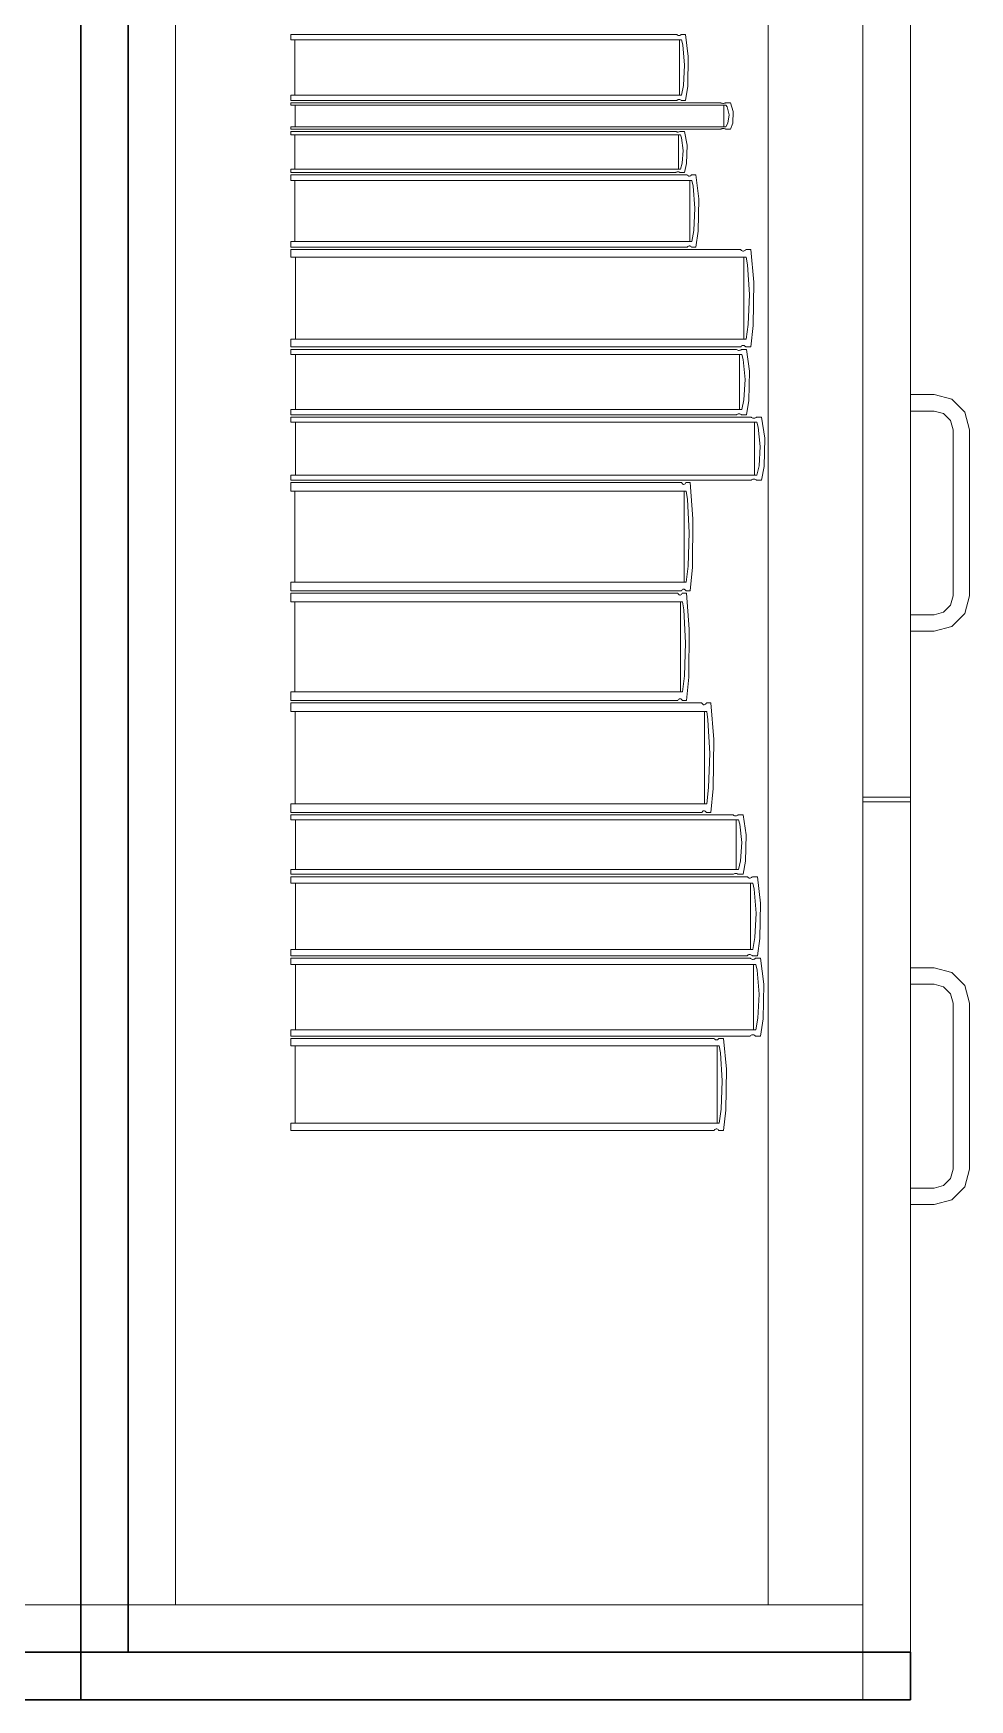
# Model space of a CAD drawing. Header units: inches. Extents: x -19 to 5698, y -728 to 92.
# Drawn here: x 299.686 to 300.081, y 12.807 to 13.511 of the extents above; entities that cross this region are included whole.
import ezdxf

# ---------------------------------------------------------------- set-up
doc = ezdxf.new("R2010")
doc.units = ezdxf.units.IN
doc.header["$MEASUREMENT"] = 0
doc.set_wipeout_variables(frame=1)
doc.linetypes.add('Wipeout_Contour', pattern=[1, 0, -1])
doc.layers.add('Interior - Mobiliario', color=7, linetype='Continuous')

msp = doc.modelspace()

# ---------------------------------------------------------------- linework, layer by layer
at = {"layer": 'Interior - Mobiliario', "color": 175, "linetype": 'Continuous', "lineweight": 13}
for p, q in [((299.72631, 14.28729), (299.72631, 12.82729)), ((300.03631, 12.82729), (300.03631, 14.28729)), ((299.74631, 12.84729), (299.74631, 14.26729)), ((299.99631, 14.26729), (299.99631, 12.84729)), ((300.03631, 12.84729), (300.03631, 14.26729)), ((300.03631, 13.54729), (300.03631, 13.18829)), ((300.05631, 13.54729), (300.05631, 13.18829)), ((299.95779, 13.51022), (299.79496, 13.51022)), ((299.79496, 13.51022), (299.79496, 13.50799)), ((299.79496, 13.50799), (299.95978, 13.50799)), ((299.79663, 13.50799), (299.79663, 13.48457)), ((299.95788, 13.51011), (299.95779, 13.51022)), ((299.95809, 13.50994), (299.95788, 13.51011)), ((299.95832, 13.50983), (299.95809, 13.50994)), ((299.95856, 13.50976), (299.95832, 13.50983)), ((299.95881, 13.50976), (299.95856, 13.50976)), ((299.95905, 13.50981), (299.95881, 13.50976)), ((299.95895, 13.48457), (299.95895, 13.50799)), ((299.95928, 13.50991), (299.95905, 13.50981)), ((299.9595, 13.51007), (299.95928, 13.50991)), ((299.95964, 13.51022), (299.9595, 13.51007)), ((299.96144, 13.51022), (299.95964, 13.51022)), ((299.95978, 13.50799), (299.96027, 13.50588)), ((299.96027, 13.50588), (299.96097, 13.49733)), ((299.96256, 13.50092), (299.96144, 13.51022)), ((299.96236, 13.48846), (299.96256, 13.50092)), ((299.96097, 13.49733), (299.96055, 13.48875)), ((299.96055, 13.48875), (299.95978, 13.48457)), ((299.96144, 13.48234), (299.96236, 13.48846)), ((299.95978, 13.48457), (299.79496, 13.48457)), ((299.79496, 13.48457), (299.79496, 13.48234)), ((299.79496, 13.48234), (299.95779, 13.48234)), ((299.9763, 13.48134), (299.79496, 13.48134)), ((299.79496, 13.48134), (299.79496, 13.48046)), ((299.79496, 13.48046), (299.97851, 13.48046)), ((299.79682, 13.48046), (299.79682, 13.47121)), ((299.95779, 13.48234), (299.95793, 13.48249)), ((299.95793, 13.48249), (299.95814, 13.48265)), ((299.95814, 13.48265), (299.95837, 13.48276)), ((299.95837, 13.48276), (299.95862, 13.48281)), ((299.95862, 13.48281), (299.95886, 13.4828)), ((299.95886, 13.4828), (299.9591, 13.48274)), ((299.9591, 13.48274), (299.95933, 13.48262)), ((299.95933, 13.48262), (299.95954, 13.48245)), ((299.95954, 13.48245), (299.95964, 13.48234)), ((299.95964, 13.48234), (299.96144, 13.48234)), ((299.9764, 13.4813), (299.9763, 13.48134)), ((299.97663, 13.48123), (299.9764, 13.4813)), ((299.97689, 13.48119), (299.97663, 13.48123)), ((299.97716, 13.48116), (299.97689, 13.48119)), ((299.97743, 13.48116), (299.97716, 13.48116)), ((299.9777, 13.48118), (299.97743, 13.48116)), ((299.97758, 13.47121), (299.97758, 13.48046)), ((299.97796, 13.48122), (299.9777, 13.48118)), ((299.9782, 13.48128), (299.97796, 13.48122)), ((299.97835, 13.48134), (299.9782, 13.48128)), ((299.98037, 13.48134), (299.97835, 13.48134)), ((299.97851, 13.48046), (299.97906, 13.47963)), ((299.97906, 13.47963), (299.97984, 13.47625)), ((299.98161, 13.47767), (299.98037, 13.48134)), ((299.98138, 13.47274), (299.98161, 13.47767)), ((299.97851, 13.47121), (299.79496, 13.47121)), ((299.79496, 13.47121), (299.79496, 13.47033)), ((299.97936, 13.47286), (299.97851, 13.47121)), ((299.97984, 13.47625), (299.97936, 13.47286)), ((299.98037, 13.47033), (299.98138, 13.47274)), ((299.79496, 13.47033), (299.9763, 13.47033)), ((299.95734, 13.46933), (299.79496, 13.46933)), ((299.79496, 13.46933), (299.79496, 13.46794)), ((299.79496, 13.46794), (299.95932, 13.46794)), ((299.79662, 13.46794), (299.79662, 13.45336)), ((299.95743, 13.46926), (299.95734, 13.46933)), ((299.95764, 13.46916), (299.95743, 13.46926)), ((299.95787, 13.46908), (299.95764, 13.46916)), ((299.95811, 13.46904), (299.95787, 13.46908)), ((299.95835, 13.46904), (299.95811, 13.46904)), ((299.9586, 13.46907), (299.95835, 13.46904)), ((299.95849, 13.45336), (299.95849, 13.46794)), ((299.95883, 13.46914), (299.9586, 13.46907)), ((299.95904, 13.46924), (299.95883, 13.46914)), ((299.95918, 13.46933), (299.95904, 13.46924)), ((299.96098, 13.46933), (299.95918, 13.46933)), ((299.95932, 13.46794), (299.95981, 13.46662)), ((299.95981, 13.46662), (299.96051, 13.4613)), ((299.9621, 13.46354), (299.96098, 13.46933)), ((299.9763, 13.47033), (299.97645, 13.47039)), ((299.97645, 13.47039), (299.97669, 13.47045)), ((299.97669, 13.47045), (299.97695, 13.47049)), ((299.97695, 13.47049), (299.97722, 13.47051)), ((299.97722, 13.47051), (299.97749, 13.47051)), ((299.97749, 13.47051), (299.97776, 13.47048)), ((299.97776, 13.47048), (299.97801, 13.47044)), ((299.97801, 13.47044), (299.97825, 13.47037)), ((299.97825, 13.47037), (299.97835, 13.47033)), ((299.97835, 13.47033), (299.98037, 13.47033)), ((299.96051, 13.4613), (299.96009, 13.45596)), ((299.96189, 13.45577), (299.9621, 13.46354)), ((299.95932, 13.45336), (299.79496, 13.45336)), ((299.79496, 13.45336), (299.79496, 13.45197)), ((299.79496, 13.45197), (299.95734, 13.45197)), ((299.96211, 13.45097), (299.79496, 13.45097)), ((299.79496, 13.45097), (299.79496, 13.44853)), ((299.95734, 13.45197), (299.95748, 13.45206)), ((299.95748, 13.45206), (299.95769, 13.45216)), ((299.95769, 13.45216), (299.95792, 13.45223)), ((299.95792, 13.45223), (299.95816, 13.45226)), ((299.95816, 13.45226), (299.95841, 13.45225)), ((299.95841, 13.45225), (299.95865, 13.45221)), ((299.95865, 13.45221), (299.95888, 13.45214)), ((299.95888, 13.45214), (299.95909, 13.45203)), ((299.95909, 13.45203), (299.95918, 13.45197)), ((299.95918, 13.45197), (299.96098, 13.45197)), ((299.96009, 13.45596), (299.95932, 13.45336)), ((299.96098, 13.45197), (299.96189, 13.45577)), ((299.9622, 13.45085), (299.96211, 13.45097)), ((299.96242, 13.45066), (299.9622, 13.45085)), ((299.96265, 13.45053), (299.96242, 13.45066)), ((299.9629, 13.45046), (299.96265, 13.45053)), ((299.96315, 13.45046), (299.9629, 13.45046)), ((299.9634, 13.45051), (299.96315, 13.45046)), ((299.96364, 13.45063), (299.9634, 13.45051)), ((299.96386, 13.4508), (299.96364, 13.45063)), ((299.964, 13.45097), (299.96386, 13.4508)), ((299.96586, 13.45097), (299.964, 13.45097)), ((299.967, 13.44079), (299.96586, 13.45097)), ((299.79496, 13.44853), (299.96415, 13.44853)), ((299.79667, 13.44853), (299.79667, 13.4229)), ((299.96329, 13.4229), (299.96329, 13.44853)), ((299.96415, 13.44853), (299.96465, 13.44621)), ((299.96465, 13.44621), (299.96537, 13.43686)), ((299.96537, 13.43686), (299.96493, 13.42747)), ((299.96679, 13.42715), (299.967, 13.44079)), ((299.96415, 13.4229), (299.79496, 13.4229)), ((299.79496, 13.4229), (299.79496, 13.42046)), ((299.96493, 13.42747), (299.96415, 13.4229)), ((299.96586, 13.42046), (299.96679, 13.42715)), ((299.79496, 13.42046), (299.96211, 13.42046)), ((299.98471, 13.41946), (299.79496, 13.41946)), ((299.79496, 13.41946), (299.79496, 13.41617)), ((299.79496, 13.41617), (299.98702, 13.41617)), ((299.7969, 13.41617), (299.7969, 13.38161)), ((299.96211, 13.42046), (299.96225, 13.42062)), ((299.96225, 13.42062), (299.96247, 13.4208)), ((299.96247, 13.4208), (299.9627, 13.42091)), ((299.9627, 13.42091), (299.96295, 13.42097)), ((299.96295, 13.42097), (299.96321, 13.42096)), ((299.96321, 13.42096), (299.96345, 13.42089)), ((299.96345, 13.42089), (299.96369, 13.42076)), ((299.96369, 13.42076), (299.9639, 13.42058)), ((299.9639, 13.42058), (299.964, 13.42046)), ((299.964, 13.42046), (299.96586, 13.42046)), ((299.98481, 13.4193), (299.98471, 13.41946)), ((299.98506, 13.41905), (299.98481, 13.4193)), ((299.98532, 13.41887), (299.98506, 13.41905)), ((299.98561, 13.41878), (299.98532, 13.41887)), ((299.98589, 13.41877), (299.98561, 13.41878)), ((299.98617, 13.41885), (299.98589, 13.41877)), ((299.98605, 13.38161), (299.98605, 13.41617)), ((299.98644, 13.419), (299.98617, 13.41885)), ((299.98669, 13.41924), (299.98644, 13.419)), ((299.98685, 13.41946), (299.98669, 13.41924)), ((299.98896, 13.41946), (299.98685, 13.41946)), ((299.98702, 13.41617), (299.9876, 13.41305)), ((299.99027, 13.40574), (299.98896, 13.41946)), ((299.9876, 13.41305), (299.98841, 13.40044)), ((299.98841, 13.40044), (299.98791, 13.38777)), ((299.99002, 13.38735), (299.99027, 13.40574)), ((299.98791, 13.38777), (299.98702, 13.38161)), ((299.98896, 13.37832), (299.99002, 13.38735)), ((299.98702, 13.38161), (299.79496, 13.38161)), ((299.79496, 13.38161), (299.79496, 13.37832)), ((299.79496, 13.37832), (299.98471, 13.37832)), ((299.9829, 13.37732), (299.79496, 13.37732)), ((299.79496, 13.37732), (299.79496, 13.37511)), ((299.79496, 13.37511), (299.9852, 13.37511)), ((299.79689, 13.37511), (299.79689, 13.35187)), ((299.98301, 13.37722), (299.9829, 13.37732)), ((299.98325, 13.37705), (299.98301, 13.37722)), ((299.98352, 13.37693), (299.98325, 13.37705)), ((299.9838, 13.37687), (299.98352, 13.37693)), ((299.98408, 13.37686), (299.9838, 13.37687)), ((299.98436, 13.37691), (299.98408, 13.37686)), ((299.98424, 13.35187), (299.98424, 13.37511)), ((299.98463, 13.37702), (299.98436, 13.37691)), ((299.98487, 13.37718), (299.98463, 13.37702)), ((299.98471, 13.37832), (299.98487, 13.37854)), ((299.98487, 13.37854), (299.98512, 13.37878)), ((299.98503, 13.37732), (299.98487, 13.37718)), ((299.98712, 13.37732), (299.98503, 13.37732)), ((299.98512, 13.37878), (299.98539, 13.37894)), ((299.9852, 13.37511), (299.98577, 13.37301)), ((299.98539, 13.37894), (299.98567, 13.37901)), ((299.98567, 13.37901), (299.98595, 13.379)), ((299.98577, 13.37301), (299.98657, 13.36453)), ((299.98595, 13.379), (299.98623, 13.37891)), ((299.98623, 13.37891), (299.9865, 13.37873)), ((299.9865, 13.37873), (299.98675, 13.37848)), ((299.98675, 13.37848), (299.98685, 13.37832)), ((299.98685, 13.37832), (299.98896, 13.37832)), ((299.98841, 13.3681), (299.98712, 13.37732)), ((299.98817, 13.35572), (299.98841, 13.3681)), ((299.98657, 13.36453), (299.98608, 13.35601)), ((300.06631, 13.35829), (300.05631, 13.35829)), ((300.05631, 13.35829), (300.05631, 13.35129)), ((300.07381, 13.35628), (300.06631, 13.35829)), ((299.9852, 13.35187), (299.79496, 13.35187)), ((299.79496, 13.35187), (299.79496, 13.34965)), ((299.98608, 13.35601), (299.9852, 13.35187)), ((299.98712, 13.34965), (299.98817, 13.35572)), ((300.05631, 13.35129), (300.06631, 13.35129)), ((300.06631, 13.35129), (300.07031, 13.35022)), ((300.0793, 13.35079), (300.07381, 13.35628)), ((299.79496, 13.34965), (299.9829, 13.34965)), ((299.98918, 13.34865), (299.79496, 13.34865)), ((299.79496, 13.34865), (299.79496, 13.34653)), ((299.79496, 13.34653), (299.99155, 13.34653)), ((299.79695, 13.34653), (299.79695, 13.32421)), ((299.9829, 13.34965), (299.98306, 13.3498)), ((299.98306, 13.3498), (299.98331, 13.34996)), ((299.98331, 13.34996), (299.98358, 13.35007)), ((299.98358, 13.35007), (299.98386, 13.35012)), ((299.98386, 13.35012), (299.98414, 13.35011)), ((299.98414, 13.35011), (299.98442, 13.35005)), ((299.98442, 13.35005), (299.98468, 13.34993)), ((299.98468, 13.34993), (299.98493, 13.34976)), ((299.98493, 13.34976), (299.98503, 13.34965)), ((299.98503, 13.34965), (299.98712, 13.34965)), ((299.98929, 13.34855), (299.98918, 13.34865)), ((299.98954, 13.34839), (299.98929, 13.34855)), ((299.98981, 13.34828), (299.98954, 13.34839)), ((299.9901, 13.34822), (299.98981, 13.34828)), ((299.99039, 13.34821), (299.9901, 13.34822)), ((299.99068, 13.34826), (299.99039, 13.34821)), ((299.99056, 13.32421), (299.99056, 13.34653)), ((299.99096, 13.34836), (299.99068, 13.34826)), ((299.99122, 13.34851), (299.99096, 13.34836)), ((299.99138, 13.34865), (299.99122, 13.34851)), ((299.99354, 13.34865), (299.99138, 13.34865)), ((299.99155, 13.34653), (299.99214, 13.34451)), ((299.99214, 13.34451), (299.99297, 13.33637)), ((299.99487, 13.33979), (299.99354, 13.34865)), ((300.07031, 13.35022), (300.07324, 13.34729)), ((300.07324, 13.34729), (300.07431, 13.34329)), ((300.08131, 13.34329), (300.0793, 13.35079)), ((299.99463, 13.32791), (299.99487, 13.33979)), ((300.07431, 13.34329), (300.07431, 13.27329)), ((300.08131, 13.27329), (300.08131, 13.34329)), ((299.99297, 13.33637), (299.99247, 13.32819)), ((299.99155, 13.32421), (299.79496, 13.32421)), ((299.79496, 13.32421), (299.79496, 13.32208)), ((299.99247, 13.32819), (299.99155, 13.32421)), ((299.99354, 13.32208), (299.99463, 13.32791)), ((299.79496, 13.32208), (299.98918, 13.32208)), ((299.95976, 13.32108), (299.79496, 13.32108)), ((299.79496, 13.32108), (299.79496, 13.31743)), ((299.79496, 13.31743), (299.96177, 13.31743)), ((299.79665, 13.31743), (299.79665, 13.27902)), ((299.95985, 13.32091), (299.95976, 13.32108)), ((299.96006, 13.32063), (299.95985, 13.32091)), ((299.96029, 13.32044), (299.96006, 13.32063)), ((299.96054, 13.32033), (299.96029, 13.32044)), ((299.96079, 13.32032), (299.96054, 13.32033)), ((299.96103, 13.3204), (299.96079, 13.32032)), ((299.96093, 13.27902), (299.96093, 13.31743)), ((299.96127, 13.32058), (299.96103, 13.3204)), ((299.96148, 13.32084), (299.96127, 13.32058)), ((299.96162, 13.32108), (299.96148, 13.32084)), ((299.96345, 13.32108), (299.96162, 13.32108)), ((299.96177, 13.31743), (299.96227, 13.31396)), ((299.96459, 13.30584), (299.96345, 13.32108)), ((299.98918, 13.32208), (299.98934, 13.32223)), ((299.98934, 13.32223), (299.9896, 13.32238)), ((299.9896, 13.32238), (299.98988, 13.32248)), ((299.98988, 13.32248), (299.99017, 13.32253)), ((299.99017, 13.32253), (299.99046, 13.32252)), ((299.99046, 13.32252), (299.99075, 13.32246)), ((299.99075, 13.32246), (299.99102, 13.32235)), ((299.99102, 13.32235), (299.99127, 13.32219)), ((299.99127, 13.32219), (299.99138, 13.32208)), ((299.99138, 13.32208), (299.99354, 13.32208)), ((299.96227, 13.31396), (299.96297, 13.29994)), ((299.96438, 13.28539), (299.96459, 13.30584)), ((299.96297, 13.29994), (299.96254, 13.28586)), ((299.96254, 13.28586), (299.96177, 13.27902)), ((299.96345, 13.27536), (299.96438, 13.28539)), ((299.96177, 13.27902), (299.79496, 13.27902)), ((299.79496, 13.27902), (299.79496, 13.27536)), ((299.79496, 13.27536), (299.95976, 13.27536)), ((299.95822, 13.27436), (299.79496, 13.27436)), ((299.79496, 13.27436), (299.79496, 13.27073)), ((299.95832, 13.27418), (299.95822, 13.27436)), ((299.95853, 13.27391), (299.95832, 13.27418)), ((299.95876, 13.27371), (299.95853, 13.27391)), ((299.959, 13.27361), (299.95876, 13.27371)), ((299.95949, 13.27368), (299.95924, 13.2736)), ((299.95972, 13.27386), (299.95949, 13.27368)), ((299.95993, 13.27411), (299.95972, 13.27386)), ((299.95976, 13.27536), (299.9599, 13.2756)), ((299.9599, 13.2756), (299.96011, 13.27586)), ((299.96007, 13.27436), (299.95993, 13.27411)), ((299.96189, 13.27436), (299.96007, 13.27436)), ((299.96011, 13.27586), (299.96035, 13.27604)), ((299.96035, 13.27604), (299.96059, 13.27612)), ((299.96059, 13.27612), (299.96084, 13.27611)), ((299.96084, 13.27611), (299.96108, 13.27601)), ((299.96108, 13.27601), (299.96132, 13.27581)), ((299.96132, 13.27581), (299.96153, 13.27553)), ((299.96153, 13.27553), (299.96162, 13.27536)), ((299.96162, 13.27536), (299.96345, 13.27536)), ((299.96301, 13.25926), (299.96189, 13.27436)), ((299.79496, 13.27073), (299.96022, 13.27073)), ((299.79663, 13.27073), (299.79663, 13.2327)), ((299.95924, 13.2736), (299.959, 13.27361)), ((299.95938, 13.2327), (299.95938, 13.27073)), ((299.96022, 13.27073), (299.96071, 13.2673)), ((299.96071, 13.2673), (299.96141, 13.25342)), ((300.07324, 13.26929), (300.07031, 13.26637)), ((300.07431, 13.27329), (300.07324, 13.26929)), ((300.0793, 13.26579), (300.08131, 13.27329)), ((300.05631, 13.26529), (300.05631, 13.25829)), ((300.06631, 13.26529), (300.05631, 13.26529)), ((300.07031, 13.26637), (300.06631, 13.26529)), ((300.06631, 13.25829), (300.07381, 13.2603)), ((300.07381, 13.2603), (300.0793, 13.26579)), ((299.96141, 13.25342), (299.96098, 13.23948)), ((299.9628, 13.239), (299.96301, 13.25926)), ((300.05631, 13.25829), (300.06631, 13.25829)), ((299.96098, 13.23948), (299.96022, 13.2327)), ((299.96189, 13.22907), (299.9628, 13.239)), ((299.96022, 13.2327), (299.79496, 13.2327)), ((299.79496, 13.2327), (299.79496, 13.22907)), ((299.79496, 13.22907), (299.95822, 13.22907)), ((299.96827, 13.22807), (299.79496, 13.22807)), ((299.79496, 13.22807), (299.79496, 13.22437)), ((299.95822, 13.22907), (299.95836, 13.22932)), ((299.95836, 13.22932), (299.95858, 13.22957)), ((299.95858, 13.22957), (299.95881, 13.22975)), ((299.95881, 13.22975), (299.95905, 13.22983)), ((299.95905, 13.22983), (299.9593, 13.22982)), ((299.9593, 13.22982), (299.95954, 13.22972)), ((299.95954, 13.22972), (299.95977, 13.22952)), ((299.95977, 13.22952), (299.95998, 13.22925)), ((299.95998, 13.22925), (299.96007, 13.22907)), ((299.96007, 13.22907), (299.96189, 13.22907)), ((299.96837, 13.22789), (299.96827, 13.22807)), ((299.96859, 13.22761), (299.96837, 13.22789)), ((299.96883, 13.22742), (299.96859, 13.22761)), ((299.96909, 13.22731), (299.96883, 13.22742)), ((299.96935, 13.2273), (299.96909, 13.22731)), ((299.96961, 13.22738), (299.96935, 13.2273)), ((299.96986, 13.22756), (299.96961, 13.22738)), ((299.97009, 13.22782), (299.96986, 13.22756)), ((299.97023, 13.22807), (299.97009, 13.22782)), ((299.97216, 13.22807), (299.97023, 13.22807)), ((299.97335, 13.21263), (299.97216, 13.22807)), ((299.79496, 13.22437), (299.97039, 13.22437)), ((299.79674, 13.22437), (299.79674, 13.18547)), ((299.9695, 13.18547), (299.9695, 13.22437)), ((299.97039, 13.22437), (299.97091, 13.22086)), ((299.97091, 13.22086), (299.97165, 13.20666)), ((299.97313, 13.19192), (299.97335, 13.21263)), ((299.97165, 13.20666), (299.9712, 13.1924)), ((299.9712, 13.1924), (299.97039, 13.18547)), ((299.97216, 13.18176), (299.97313, 13.19192)), ((299.97039, 13.18547), (299.79496, 13.18547)), ((299.79496, 13.18547), (299.79496, 13.18176)), ((299.96841, 13.18201), (299.96864, 13.18228)), ((299.96864, 13.18228), (299.96889, 13.18245)), ((299.96889, 13.18245), (299.96915, 13.18254)), ((299.96915, 13.18254), (299.96941, 13.18253)), ((299.96941, 13.18253), (299.96967, 13.18242)), ((299.96967, 13.18242), (299.96991, 13.18223)), ((299.96991, 13.18223), (299.97013, 13.18194)), ((300.05631, 13.18829), (300.03631, 13.18829)), ((300.05631, 13.18629), (300.03631, 13.18629)), ((299.79496, 13.18176), (299.96827, 13.18176)), ((299.98154, 13.18076), (299.79496, 13.18076)), ((299.79496, 13.18076), (299.79496, 13.17876)), ((299.79496, 13.17876), (299.98381, 13.17876)), ((299.79687, 13.17876), (299.79687, 13.15771)), ((299.96827, 13.18176), (299.96841, 13.18201)), ((299.97013, 13.18194), (299.97023, 13.18176)), ((299.97023, 13.18176), (299.97216, 13.18176)), ((299.98164, 13.18067), (299.98154, 13.18076)), ((299.98188, 13.18051), (299.98164, 13.18067)), ((299.98214, 13.18041), (299.98188, 13.18051)), ((299.98242, 13.18035), (299.98214, 13.18041)), ((299.9827, 13.18035), (299.98242, 13.18035)), ((299.98298, 13.18039), (299.9827, 13.18035)), ((299.98286, 13.15771), (299.98286, 13.17876)), ((299.98325, 13.18049), (299.98298, 13.18039)), ((299.98349, 13.18063), (299.98325, 13.18049)), ((299.98365, 13.18076), (299.98349, 13.18063)), ((299.98572, 13.18076), (299.98365, 13.18076)), ((299.98381, 13.17876), (299.98438, 13.17686)), ((299.98438, 13.17686), (299.98518, 13.16918)), ((299.987, 13.17241), (299.98572, 13.18076)), ((299.98518, 13.16918), (299.98469, 13.16146)), ((299.98677, 13.1612), (299.987, 13.17241)), ((299.98469, 13.16146), (299.98381, 13.15771)), ((299.98572, 13.15571), (299.98677, 13.1612)), ((299.98381, 13.15771), (299.79496, 13.15771)), ((299.79496, 13.15771), (299.79496, 13.15571)), ((299.79496, 13.15571), (299.98154, 13.15571)), ((299.98745, 13.15471), (299.79496, 13.15471)), ((299.79496, 13.15471), (299.79496, 13.15203)), ((299.98154, 13.15571), (299.98169, 13.15584)), ((299.98169, 13.15584), (299.98194, 13.15598)), ((299.98194, 13.15598), (299.9822, 13.15608)), ((299.9822, 13.15608), (299.98248, 13.15612)), ((299.98248, 13.15612), (299.98276, 13.15612)), ((299.98276, 13.15612), (299.98304, 13.15606)), ((299.98304, 13.15606), (299.9833, 13.15595)), ((299.9833, 13.15595), (299.98354, 13.1558)), ((299.98354, 13.1558), (299.98365, 13.15571)), ((299.98365, 13.15571), (299.98572, 13.15571)), ((299.98756, 13.15458), (299.98745, 13.15471)), ((299.9878, 13.15437), (299.98756, 13.15458)), ((299.98807, 13.15423), (299.9878, 13.15437)), ((299.98836, 13.15415), (299.98807, 13.15423)), ((299.98865, 13.15415), (299.98836, 13.15415)), ((299.98894, 13.15421), (299.98865, 13.15415)), ((299.98921, 13.15434), (299.98894, 13.15421)), ((299.98946, 13.15453), (299.98921, 13.15434)), ((299.98963, 13.15471), (299.98946, 13.15453)), ((299.99177, 13.15471), (299.98963, 13.15471)), ((299.99309, 13.14357), (299.99177, 13.15471)), ((299.79496, 13.15203), (299.9898, 13.15203)), ((299.79693, 13.15203), (299.79693, 13.12398)), ((299.98881, 13.12398), (299.98881, 13.15203)), ((299.9898, 13.15203), (299.99038, 13.1495)), ((299.99038, 13.1495), (299.9912, 13.13926)), ((299.99284, 13.12863), (299.99309, 13.14357)), ((299.9912, 13.13926), (299.9907, 13.12898)), ((299.9907, 13.12898), (299.9898, 13.12398)), ((299.99177, 13.12131), (299.99284, 13.12863)), ((299.9898, 13.12398), (299.79496, 13.12398)), ((299.79496, 13.12398), (299.79496, 13.12131)), ((299.79496, 13.12131), (299.98745, 13.12131)), ((299.98873, 13.12031), (299.79496, 13.12031)), ((299.79496, 13.12031), (299.79496, 13.11768)), ((299.98745, 13.12131), (299.98761, 13.12149)), ((299.98761, 13.12149), (299.98786, 13.12168)), ((299.98786, 13.12168), (299.98814, 13.12181)), ((299.98814, 13.12181), (299.98842, 13.12187)), ((299.98842, 13.12187), (299.98871, 13.12186)), ((299.98871, 13.12186), (299.989, 13.12178)), ((299.98884, 13.12018), (299.98873, 13.12031)), ((299.98909, 13.11998), (299.98884, 13.12018)), ((299.989, 13.12178), (299.98927, 13.12164)), ((299.98936, 13.11984), (299.98909, 13.11998)), ((299.98927, 13.12164), (299.98952, 13.12144)), ((299.98965, 13.11977), (299.98936, 13.11984)), ((299.98952, 13.12144), (299.98963, 13.12131)), ((299.98963, 13.12131), (299.99177, 13.12131)), ((299.98994, 13.11976), (299.98965, 13.11977)), ((299.99023, 13.11982), (299.98994, 13.11976)), ((299.9905, 13.11995), (299.99023, 13.11982)), ((299.99076, 13.12013), (299.9905, 13.11995)), ((299.99092, 13.12031), (299.99076, 13.12013)), ((299.99308, 13.12031), (299.99092, 13.12031)), ((299.99441, 13.10935), (299.99308, 13.12031)), ((299.79496, 13.11768), (299.99109, 13.11768)), ((299.79695, 13.11768), (299.79695, 13.09007)), ((299.9901, 13.09007), (299.9901, 13.11768)), ((299.99109, 13.11768), (299.99168, 13.11519)), ((299.99168, 13.11519), (299.99251, 13.10511)), ((300.05631, 13.11629), (300.06631, 13.11629)), ((300.05631, 13.10929), (300.05631, 13.11629)), ((300.06631, 13.11629), (300.07381, 13.11428)), ((300.07381, 13.11428), (300.0793, 13.10879)), ((299.99251, 13.10511), (299.992, 13.09499)), ((299.99416, 13.09465), (299.99441, 13.10935)), ((300.06631, 13.10929), (300.05631, 13.10929)), ((300.07031, 13.10822), (300.06631, 13.10929)), ((300.07324, 13.10529), (300.07031, 13.10822)), ((300.07431, 13.10129), (300.07324, 13.10529)), ((300.0793, 13.10879), (300.08131, 13.10129)), ((300.07431, 13.03129), (300.07431, 13.10129)), ((300.08131, 13.10129), (300.08131, 13.03129)), ((299.992, 13.09499), (299.99109, 13.09007)), ((299.99308, 13.08744), (299.99416, 13.09465)), ((299.99109, 13.09007), (299.79496, 13.09007)), ((299.79496, 13.09007), (299.79496, 13.08744)), ((299.79496, 13.08744), (299.98873, 13.08744)), ((299.97349, 13.08644), (299.79496, 13.08644)), ((299.79496, 13.08644), (299.79496, 13.08333)), ((299.97359, 13.08629), (299.97349, 13.08644)), ((299.97382, 13.08605), (299.97359, 13.08629)), ((299.97407, 13.08589), (299.97382, 13.08605)), ((299.97434, 13.0858), (299.97407, 13.08589)), ((299.9746, 13.08579), (299.97434, 13.0858)), ((299.97487, 13.08586), (299.9746, 13.08579)), ((299.97512, 13.08601), (299.97487, 13.08586)), ((299.97536, 13.08623), (299.97512, 13.08601)), ((299.97551, 13.08644), (299.97536, 13.08623)), ((299.9775, 13.08644), (299.97551, 13.08644)), ((299.97872, 13.07348), (299.9775, 13.08644)), ((299.98873, 13.08744), (299.98889, 13.08762)), ((299.98889, 13.08762), (299.98915, 13.0878)), ((299.98915, 13.0878), (299.98942, 13.08793)), ((299.98942, 13.08793), (299.98971, 13.08799)), ((299.98971, 13.08799), (299.99, 13.08798)), ((299.99, 13.08798), (299.99029, 13.08791)), ((299.99029, 13.08791), (299.99056, 13.08777)), ((299.99056, 13.08777), (299.99081, 13.08757)), ((299.99081, 13.08757), (299.99092, 13.08744)), ((299.99092, 13.08744), (299.99308, 13.08744)), ((299.79496, 13.08333), (299.97567, 13.08333)), ((299.79679, 13.08333), (299.79679, 13.05068)), ((299.97476, 13.05068), (299.97476, 13.08333)), ((299.97567, 13.08333), (299.97621, 13.08038)), ((299.97621, 13.08038), (299.97697, 13.06846)), ((299.97849, 13.05609), (299.97872, 13.07348)), ((299.97697, 13.06846), (299.97651, 13.0565)), ((299.97651, 13.0565), (299.97567, 13.05068)), ((299.9775, 13.04757), (299.97849, 13.05609)), ((299.97567, 13.05068), (299.79496, 13.05068)), ((299.79496, 13.05068), (299.79496, 13.04757)), ((299.79496, 13.04757), (299.97349, 13.04757)), ((299.97349, 13.04757), (299.97364, 13.04778)), ((299.97364, 13.04778), (299.97387, 13.048)), ((299.97387, 13.048), (299.97413, 13.04815)), ((299.97413, 13.04815), (299.97439, 13.04822)), ((299.97439, 13.04822), (299.97466, 13.04821)), ((299.97466, 13.04821), (299.97493, 13.04812)), ((299.97493, 13.04812), (299.97518, 13.04796)), ((299.97518, 13.04796), (299.97541, 13.04772)), ((299.97541, 13.04772), (299.97551, 13.04757)), ((299.97551, 13.04757), (299.9775, 13.04757)), ((300.07324, 13.02729), (300.07431, 13.03129)), ((300.08131, 13.03129), (300.0793, 13.02379)), ((300.05631, 13.02329), (300.06631, 13.02329)), ((300.05631, 13.01629), (300.05631, 13.02329)), ((300.06631, 13.02329), (300.07031, 13.02437)), ((300.07031, 13.02437), (300.07324, 13.02729)), ((300.0793, 13.02379), (300.07381, 13.0183)), ((300.06631, 13.01629), (300.05631, 13.01629)), ((300.07381, 13.0183), (300.06631, 13.01629)), ((299.74631, 12.84729), (299.99631, 12.84729)), ((299.99631, 12.84729), (300.03631, 12.84729)), ((299.72631, 12.82729), (300.03631, 12.82729))]:
    msp.add_line(p, q, dxfattribs=at)

# ---------------------------------------------------------------- wipeouts: each hides what was drawn before it
at = {"color": 254, "linetype": 'Wipeout_Contour', "lineweight": 0, "ltscale": 9737.644918}
msp.add_wipeout([(299.68631, 12.82729), (299.70631, 12.82729), (299.70631, 14.28729), (299.68631, 14.28729)], dxfattribs=at).dxf.layer = 'Interior - Mobiliario'

# ---------------------------------------------------------------- next in the draw order: linework, layer by layer
at = {"layer": 'Interior - Mobiliario', "color": 175, "linetype": 'Continuous', "lineweight": 30}
for p in [(299.70631, 14.28729), (299.68631, 12.82729)]:
    msp.add_line(p, (299.70631, 12.82729), dxfattribs=at)
at = {"layer": 'Interior - Mobiliario', "color": 175, "linetype": 'Continuous', "lineweight": 13}
for p, q in [((299.70631, 14.28729), (299.70631, 12.82729)), ((299.70631, 14.26729), (299.70631, 12.84729)), ((299.70631, 12.84729), (299.66631, 12.84729)), ((299.70631, 12.82729), (299.68631, 12.82729))]:
    msp.add_line(p, q, dxfattribs=at)

# ---------------------------------------------------------------- next in the draw order: wipeouts: each hides what was drawn before it
at = {"color": 254, "linetype": 'Wipeout_Contour', "lineweight": 0, "ltscale": 9736.968458}
msp.add_wipeout([(299.35631, 12.80729), (299.70631, 12.80729), (299.70631, 12.82729), (299.35631, 12.82729)], dxfattribs=at).dxf.layer = 'Interior - Mobiliario'

# ---------------------------------------------------------------- next in the draw order: linework, layer by layer
at = {"layer": 'Interior - Mobiliario', "color": 175, "linetype": 'Continuous', "lineweight": 13}
for p, q in [((299.70631, 12.80729), (299.70631, 14.30729)), ((299.70631, 14.28729), (299.70631, 12.82729)), ((299.70631, 12.84729), (299.70631, 12.80729)), ((299.35631, 12.82729), (299.70631, 12.82729)), ((299.70631, 12.82729), (299.35631, 12.82729)), ((299.70631, 12.82729), (299.70631, 12.80729)), ((299.70631, 12.80729), (299.35631, 12.80729)), ((299.35631, 12.80729), (299.70631, 12.80729)), ((299.70631, 12.80729), (299.37631, 12.80729))]:
    msp.add_line(p, q, dxfattribs=at)
at = {"layer": 'Interior - Mobiliario', "color": 175, "linetype": 'Continuous', "lineweight": 30}
for p, q in [((299.35631, 12.82729), (299.70631, 12.82729)), ((299.70631, 12.82729), (299.70631, 12.80729)), ((299.35631, 12.80729), (299.70631, 12.80729))]:
    msp.add_line(p, q, dxfattribs=at)

# ---------------------------------------------------------------- next in the draw order: wipeouts: each hides what was drawn before it
at = {"color": 254, "linetype": 'Wipeout_Contour', "lineweight": 0, "ltscale": 9737.724917}
msp.add_wipeout([(299.72631, 12.82729), (299.72631, 14.28729), (299.70631, 14.28729), (299.70631, 12.82729)], dxfattribs=at).dxf.layer = 'Interior - Mobiliario'

# ---------------------------------------------------------------- next in the draw order: linework, layer by layer
at = {"layer": 'Interior - Mobiliario', "color": 175, "linetype": 'Continuous', "lineweight": 30}
for p, q in [((299.70631, 14.28729), (299.70631, 12.82729)), ((299.72631, 14.28729), (299.72631, 12.82729)), ((299.72631, 12.82729), (299.70631, 12.82729))]:
    msp.add_line(p, q, dxfattribs=at)
at = {"layer": 'Interior - Mobiliario', "color": 175, "linetype": 'Continuous', "lineweight": 13}
for p, q in [((299.70631, 14.28729), (299.70631, 12.82729)), ((299.72631, 12.82729), (299.72631, 14.28729)), ((299.70631, 14.26729), (299.70631, 12.84729)), ((299.70631, 12.84729), (299.74631, 12.84729)), ((299.70631, 12.82729), (299.72631, 12.82729))]:
    msp.add_line(p, q, dxfattribs=at)

# ---------------------------------------------------------------- next in the draw order: wipeouts: each hides what was drawn before it
at = {"color": 254, "linetype": 'Wipeout_Contour', "lineweight": 0, "ltscale": 9738.368438}
msp.add_wipeout([(300.05631, 12.80729), (300.05631, 12.82729), (299.70631, 12.82729), (299.70631, 12.80729)], dxfattribs=at).dxf.layer = 'Interior - Mobiliario'

# ---------------------------------------------------------------- next in the draw order: linework, layer by layer
at = {"layer": 'Interior - Mobiliario', "color": 175, "linetype": 'Continuous', "lineweight": 13}
for p, q in [((299.70631, 12.80729), (299.70631, 14.30729)), ((300.05631, 14.30729), (300.05631, 12.80729)), ((299.70631, 14.28729), (299.70631, 12.82729)), ((299.72631, 14.28729), (299.72631, 12.82729)), ((299.72631, 14.28729), (299.72631, 12.82729)), ((299.72631, 14.28729), (299.72631, 12.82729)), ((300.03631, 12.82729), (300.03631, 14.28729)), ((300.03631, 12.82729), (300.03631, 14.28729)), ((300.05631, 12.82729), (300.05631, 14.28729)), ((300.05631, 12.82729), (300.05631, 14.28729)), ((300.03631, 12.82729), (300.03631, 13.18629)), ((300.05631, 12.82729), (300.05631, 13.18629)), ((299.70631, 12.84729), (299.70631, 12.80729)), ((300.03631, 12.80729), (300.03631, 12.84729)), ((299.70631, 12.82729), (299.70631, 12.80729)), ((300.05631, 12.82729), (299.70631, 12.82729)), ((299.70631, 12.82729), (300.05631, 12.82729)), ((299.72631, 12.82729), (300.05631, 12.82729)), ((299.72631, 12.82729), (300.03631, 12.82729)), ((299.72631, 12.82729), (300.03631, 12.82729)), ((300.05631, 12.82729), (300.03631, 12.82729)), ((300.05631, 12.80729), (300.05631, 12.82729)), ((299.70631, 12.80729), (300.05631, 12.80729)), ((299.70631, 12.80729), (300.03631, 12.80729)), ((300.05631, 12.80729), (299.70631, 12.80729))]:
    msp.add_line(p, q, dxfattribs=at)
at = {"layer": 'Interior - Mobiliario', "color": 175, "linetype": 'Continuous', "lineweight": 30}
for p, q in [((300.05631, 12.82729), (299.70631, 12.82729)), ((299.70631, 12.82729), (299.70631, 12.80729)), ((300.05631, 12.82729), (300.05631, 12.80729)), ((300.05631, 12.80729), (299.70631, 12.80729))]:
    msp.add_line(p, q, dxfattribs=at)

doc.saveas('drawing.dxf')
